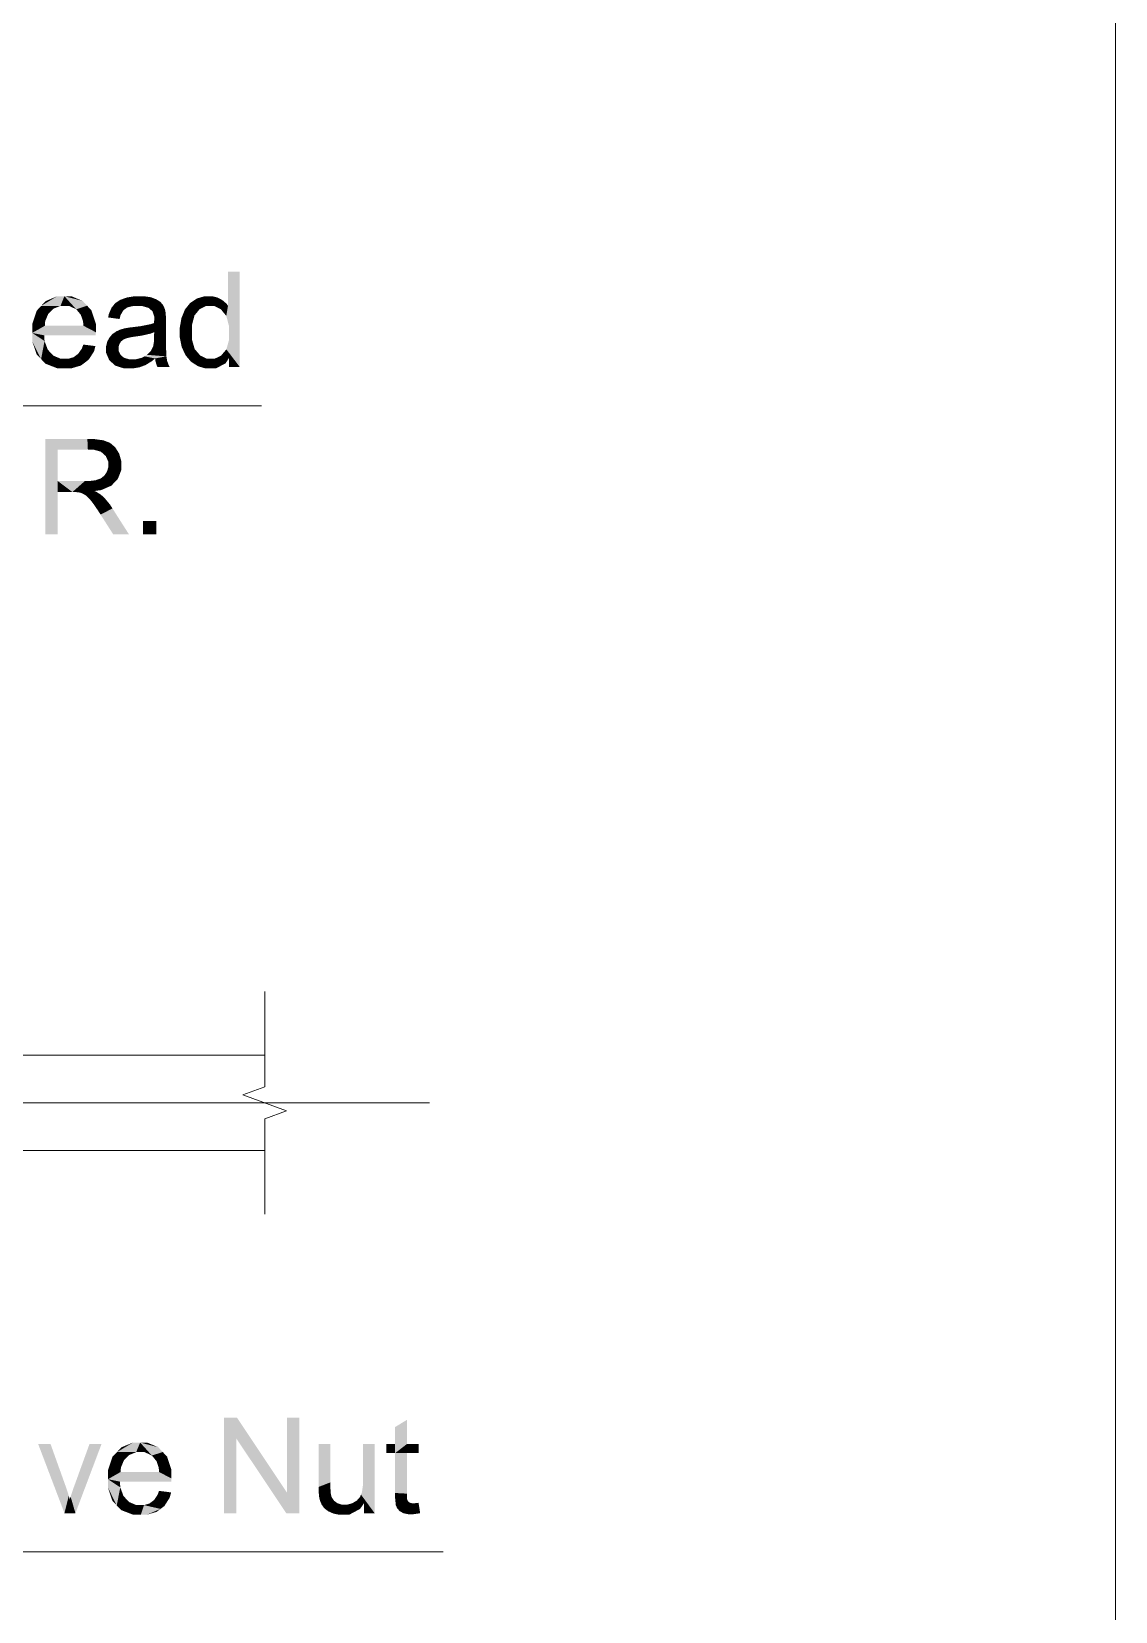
# Model space of a CAD drawing. Header units: millimetres. Extents: x 2 to 579, y 1 to 405.
# Drawn here: x 244.28 to 259.62, y 82.63 to 104.99 of the extents above; entities that cross this region are included whole.
import ezdxf

# ---------------------------------------------------------------- set-up
doc = ezdxf.new("R2010")
doc.units = ezdxf.units.MM
doc.linetypes.add('XKITLINE00', pattern=[0])
doc.layers.add('LinkedObject', color=7, linetype='Continuous', lineweight=0)

# ---------------------------------------------------------------- blocks, each defined once
blk = doc.blocks.new('*A4')
at = {"layer": 'LinkedObject'}
for points in [[(247.224, 101.591), (247.058, 101.107), (247.058, 101.591)], [(247.224, 101.591), (247.073, 100.816), (247.058, 101.107)], [(247.073, 100.816), (247.224, 101.591), (247.224, 100.241)], [(244.413, 101.105), (244.286, 100.846), (244.35, 101.037)], [(244.513, 100.991), (244.286, 100.846), (244.413, 101.105)], [(244.641, 101.242), (244.413, 101.105), (244.477, 101.173)], [(244.742, 101.242), (244.413, 101.105), (244.641, 101.242)], [(244.687, 101.105), (244.413, 101.105), (244.742, 101.242)], [(244.413, 101.105), (244.552, 101.029), (244.513, 100.991)], [(244.552, 101.029), (244.413, 101.105), (244.591, 101.067)], [(244.591, 101.067), (244.413, 101.105), (244.687, 101.105)], [(244.687, 101.105), (244.742, 101.242), (244.744, 101.105)], [(244.742, 101.242), (244.807, 101.105), (244.744, 101.105)], [(245, 101.175), (244.742, 101.242), (244.84, 101.242)], [(245.063, 101.108), (244.742, 101.242), (245, 101.175)], [(244.909, 101.057), (244.742, 101.242), (245.063, 101.108)], [(244.807, 101.105), (244.742, 101.242), (244.909, 101.057)], [(244.909, 101.057), (245.063, 101.108), (244.949, 101.009)], [(245.063, 101.108), (244.974, 100.979), (244.949, 101.009)], [(244.974, 100.979), (245.063, 101.108), (245.006, 100.886)], [(245.006, 100.886), (245.063, 101.108), (245.187, 100.853)], [(245.187, 100.853), (245.063, 101.108), (245.125, 101.041)], [(245.434, 101.109), (245.361, 100.941), (245.408, 101.077)], [(245.577, 101.043), (245.361, 100.941), (245.434, 101.109)], [(245.408, 101.077), (245.361, 100.941), (245.372, 100.993)], [(245.459, 101.141), (245.633, 101.083), (245.434, 101.109)], [(245.577, 101.043), (245.434, 101.109), (245.605, 101.063)], [(245.605, 101.063), (245.434, 101.109), (245.633, 101.083)], [(245.532, 101.19), (245.633, 101.083), (245.459, 101.141)], [(245.58, 101.207), (245.633, 101.083), (245.532, 101.19)], [(245.739, 101.242), (245.58, 101.207), (245.628, 101.224)], [(245.719, 101.104), (245.58, 101.207), (245.739, 101.242)], [(245.633, 101.083), (245.58, 101.207), (245.719, 101.104)], [(245.719, 101.104), (245.739, 101.242), (245.778, 101.104)], [(245.778, 101.104), (245.739, 101.242), (245.84, 101.104)], [(245.802, 101.242), (245.84, 101.104), (245.739, 101.242)], [(245.966, 101.227), (245.802, 101.242), (245.865, 101.242)], [(246.005, 101.212), (245.802, 101.242), (245.966, 101.227)], [(245.934, 101.076), (245.802, 101.242), (246.005, 101.212)], [(245.84, 101.104), (245.802, 101.242), (245.934, 101.076)], [(245.934, 101.076), (246.005, 101.212), (245.966, 101.048)], [(245.966, 101.048), (246.005, 101.212), (245.99, 101.027)], [(246.005, 101.212), (246.013, 100.956), (245.99, 101.027)], [(246.121, 101.138), (246.013, 100.956), (246.005, 101.212)], [(246.102, 101.16), (246.005, 101.212), (246.045, 101.197)], [(246.121, 101.138), (246.005, 101.212), (246.102, 101.16)], [(246.139, 101.116), (246.013, 100.956), (246.121, 101.138)], [(246.165, 101.059), (246.013, 100.956), (246.139, 101.116)], [(246.522, 101.146), (246.62, 101.014), (246.449, 101.055)], [(246.657, 101.059), (246.522, 101.146), (246.571, 101.178)], [(246.62, 101.014), (246.522, 101.146), (246.657, 101.059)], [(246.62, 101.21), (246.75, 101.104), (246.571, 101.178)], [(246.571, 101.178), (246.75, 101.104), (246.657, 101.059)], [(246.728, 101.242), (246.75, 101.104), (246.62, 101.21)], [(246.789, 101.242), (246.75, 101.104), (246.728, 101.242)], [(246.75, 101.104), (246.789, 101.242), (246.805, 101.104)], [(246.789, 101.242), (246.861, 101.104), (246.805, 101.104)], [(246.833, 101.242), (246.861, 101.104), (246.789, 101.242)], [(246.911, 101.223), (246.861, 101.104), (246.833, 101.242)], [(246.946, 101.204), (246.861, 101.104), (246.911, 101.223)], [(246.946, 101.204), (246.957, 101.057), (246.861, 101.104)], [(246.98, 101.185), (246.957, 101.057), (246.946, 101.204)], [(247.036, 101.137), (246.957, 101.057), (246.98, 101.185)], [(247.058, 101.107), (246.957, 101.057), (247.036, 101.137)], [(246.957, 101.057), (247.058, 101.107), (246.995, 101.01)], [(246.995, 101.01), (247.058, 101.107), (247.034, 100.963)], [(247.058, 101.107), (247.073, 100.816), (247.034, 100.963)], [(244.47, 100.888), (244.286, 100.846), (244.513, 100.991)], [(244.286, 100.846), (244.47, 100.888), (244.466, 100.824)], [(244.466, 100.824), (244.286, 100.722), (244.286, 100.846)], [(245.006, 100.886), (245.187, 100.853), (245.011, 100.824)], [(245.187, 100.732), (245.011, 100.824), (245.187, 100.853)], [(245.536, 100.971), (245.361, 100.941), (245.577, 101.043)], [(245.361, 100.941), (245.536, 100.971), (245.523, 100.919)], [(245.965, 100.846), (246.013, 100.733), (245.817, 100.817)], [(246.012, 100.862), (246.013, 100.733), (245.965, 100.846)], [(246.013, 100.901), (246.176, 101.004), (246.012, 100.879)], [(246.012, 100.879), (246.176, 101.004), (246.012, 100.862)], [(246.012, 100.862), (246.176, 101.004), (246.013, 100.733)], [(246.18, 100.872), (246.012, 100.672), (246.013, 100.733)], [(246.18, 100.651), (246.012, 100.672), (246.18, 100.872)], [(246.172, 101.025), (246.013, 100.956), (246.165, 101.059)], [(246.013, 100.956), (246.172, 101.025), (246.176, 101.004)], [(246.013, 100.956), (246.176, 101.004), (246.013, 100.905)], [(246.013, 100.905), (246.176, 101.004), (246.013, 100.901)], [(246.18, 100.927), (246.013, 100.733), (246.176, 101.004)], [(246.18, 100.872), (246.013, 100.733), (246.18, 100.927)], [(246.425, 100.995), (246.376, 100.73), (246.4, 100.936)], [(246.583, 100.969), (246.376, 100.73), (246.425, 100.995)], [(246.546, 100.826), (246.376, 100.73), (246.583, 100.969)], [(246.4, 100.936), (246.376, 100.73), (246.376, 100.803)], [(246.449, 101.055), (246.62, 101.014), (246.425, 100.995)], [(246.425, 100.995), (246.62, 101.014), (246.583, 100.969)], [(244.466, 100.824), (245.187, 100.732), (244.286, 100.722)], [(245.187, 100.725), (244.286, 100.722), (245.187, 100.732)], [(245.186, 100.703), (244.286, 100.722), (245.187, 100.725)], [(244.286, 100.722), (244.412, 100.352), (244.286, 100.603)], [(244.461, 100.608), (244.412, 100.352), (244.286, 100.722)], [(244.461, 100.608), (244.286, 100.722), (244.456, 100.688)], [(245.186, 100.688), (244.286, 100.722), (245.186, 100.703)], [(244.456, 100.688), (244.286, 100.722), (245.186, 100.688)], [(245.011, 100.824), (245.187, 100.732), (244.466, 100.824)], [(245.365, 100.631), (245.333, 100.499), (245.349, 100.601)], [(245.521, 100.565), (245.333, 100.499), (245.365, 100.631)], [(245.382, 100.66), (245.532, 100.583), (245.365, 100.631)], [(245.365, 100.631), (245.532, 100.583), (245.521, 100.565)], [(245.424, 100.708), (245.532, 100.583), (245.382, 100.66)], [(245.544, 100.601), (245.424, 100.708), (245.451, 100.726)], [(245.532, 100.583), (245.424, 100.708), (245.544, 100.601)], [(245.477, 100.744), (245.577, 100.628), (245.451, 100.726)], [(245.451, 100.726), (245.577, 100.628), (245.544, 100.601)], [(245.537, 100.771), (245.577, 100.628), (245.477, 100.744)], [(245.57, 100.78), (245.577, 100.628), (245.537, 100.771)], [(245.594, 100.787), (245.619, 100.646), (245.57, 100.78)], [(245.577, 100.628), (245.57, 100.78), (245.598, 100.637)], [(245.598, 100.637), (245.57, 100.78), (245.619, 100.646)], [(245.668, 100.799), (245.691, 100.663), (245.594, 100.787)], [(245.594, 100.787), (245.691, 100.663), (245.619, 100.646)], [(245.717, 100.805), (245.742, 100.67), (245.668, 100.799)], [(245.668, 100.799), (245.742, 100.67), (245.691, 100.663)], [(245.817, 100.817), (245.833, 100.683), (245.717, 100.805)], [(245.717, 100.805), (245.833, 100.683), (245.742, 100.67)], [(245.817, 100.817), (246.013, 100.733), (245.833, 100.683)], [(245.833, 100.683), (246.013, 100.733), (245.968, 100.714)], [(245.999, 100.534), (246.18, 100.651), (246.18, 100.536)], [(246.012, 100.617), (246.18, 100.651), (245.999, 100.534)], [(246.18, 100.651), (246.012, 100.617), (246.012, 100.672)], [(246.376, 100.73), (246.546, 100.826), (246.546, 100.729)], [(246.376, 100.73), (246.546, 100.636), (246.376, 100.655)], [(246.546, 100.636), (246.376, 100.73), (246.546, 100.729)], [(246.376, 100.655), (246.546, 100.636), (246.403, 100.522)], [(246.403, 100.522), (246.546, 100.636), (246.43, 100.464)], [(246.43, 100.464), (246.546, 100.636), (246.586, 100.495)], [(247.073, 100.625), (247.224, 100.241), (247.035, 100.489)], [(247.073, 100.816), (247.224, 100.241), (247.073, 100.716)], [(247.073, 100.716), (247.224, 100.241), (247.073, 100.625)], [(244.286, 100.603), (244.412, 100.352), (244.349, 100.418)], [(244.507, 100.484), (244.412, 100.352), (244.461, 100.608)], [(244.412, 100.352), (244.507, 100.484), (244.475, 100.286)], [(244.547, 100.442), (244.475, 100.286), (244.507, 100.484)], [(244.588, 100.399), (244.475, 100.286), (244.547, 100.442)], [(244.588, 100.399), (244.752, 100.22), (244.475, 100.286)], [(244.691, 100.356), (244.752, 100.22), (244.588, 100.399)], [(244.907, 100.404), (245.086, 100.344), (244.875, 100.38)], [(244.939, 100.428), (245.086, 100.344), (244.907, 100.404)], [(244.939, 100.428), (245.181, 100.536), (245.086, 100.344)], [(244.991, 100.505), (245.181, 100.536), (244.939, 100.428)], [(245.181, 100.536), (244.991, 100.505), (245.009, 100.557)], [(245.086, 100.344), (245.181, 100.536), (245.161, 100.46)], [(245.349, 100.601), (245.333, 100.499), (245.333, 100.535)], [(245.509, 100.526), (245.333, 100.499), (245.521, 100.565)], [(245.333, 100.499), (245.509, 100.526), (245.509, 100.504)], [(245.509, 100.471), (245.333, 100.499), (245.509, 100.504)], [(245.333, 100.499), (245.509, 100.471), (245.333, 100.438)], [(245.333, 100.438), (245.509, 100.471), (245.376, 100.338)], [(245.376, 100.338), (245.509, 100.471), (245.419, 100.298)], [(245.419, 100.298), (245.509, 100.471), (245.534, 100.416)], [(245.534, 100.416), (245.462, 100.259), (245.419, 100.298)], [(245.559, 100.393), (245.462, 100.259), (245.534, 100.416)], [(245.913, 100.412), (246.186, 100.39), (245.876, 100.391)], [(245.913, 100.412), (246.18, 100.536), (246.186, 100.39)], [(245.968, 100.469), (246.18, 100.536), (245.913, 100.412)], [(245.985, 100.506), (246.18, 100.536), (245.968, 100.469)], [(246.18, 100.536), (245.985, 100.506), (245.999, 100.534)], [(246.586, 100.495), (246.533, 100.316), (246.43, 100.464)], [(246.43, 100.464), (246.533, 100.316), (246.457, 100.406)], [(246.625, 100.449), (246.533, 100.316), (246.586, 100.495)], [(246.533, 100.316), (246.625, 100.449), (246.582, 100.284)], [(246.582, 100.284), (246.625, 100.449), (246.665, 100.402)], [(246.665, 100.402), (246.797, 100.22), (246.582, 100.284)], [(246.758, 100.356), (246.797, 100.22), (246.665, 100.402)], [(246.959, 100.4), (247.07, 100.365), (246.867, 100.356)], [(247.07, 100.365), (246.959, 100.4), (246.997, 100.445)], [(247.035, 100.489), (247.07, 100.365), (246.997, 100.445)], [(247.035, 100.489), (247.224, 100.241), (247.07, 100.365)], [(244.475, 100.286), (244.752, 100.22), (244.645, 100.22)], [(244.752, 100.356), (244.752, 100.22), (244.691, 100.356)], [(244.797, 100.356), (245.031, 100.302), (244.752, 100.22)], [(244.797, 100.356), (244.752, 100.22), (244.752, 100.356)], [(244.752, 100.22), (245.031, 100.302), (244.837, 100.22)], [(244.875, 100.38), (245.031, 100.302), (244.797, 100.356)], [(244.837, 100.22), (245.031, 100.302), (244.977, 100.261)], [(245.031, 100.302), (244.875, 100.38), (245.086, 100.344)], [(245.585, 100.371), (245.462, 100.259), (245.559, 100.393)], [(245.462, 100.259), (245.585, 100.371), (245.586, 100.22)], [(245.666, 100.22), (245.585, 100.371), (245.658, 100.349)], [(245.586, 100.22), (245.585, 100.371), (245.666, 100.22)], [(245.658, 100.349), (245.715, 100.22), (245.666, 100.22)], [(245.706, 100.349), (245.715, 100.22), (245.658, 100.349)], [(245.754, 100.349), (245.715, 100.22), (245.706, 100.349)], [(245.715, 100.22), (245.754, 100.349), (245.806, 100.236)], [(245.849, 100.252), (245.754, 100.349), (245.839, 100.37)], [(245.806, 100.236), (245.754, 100.349), (245.849, 100.252)], [(246.026, 100.361), (245.839, 100.37), (245.876, 100.391)], [(245.98, 100.322), (245.839, 100.37), (246.026, 100.361)], [(245.891, 100.268), (245.839, 100.37), (245.98, 100.322)], [(245.849, 100.252), (245.839, 100.37), (245.891, 100.268)], [(246.186, 100.39), (246.026, 100.361), (245.876, 100.391)], [(246.026, 100.361), (246.186, 100.39), (246.03, 100.327)], [(246.03, 100.327), (246.186, 100.39), (246.191, 100.359)], [(246.191, 100.359), (246.047, 100.267), (246.03, 100.327)], [(246.196, 100.328), (246.047, 100.267), (246.191, 100.359)], [(246.196, 100.328), (246.06, 100.241), (246.047, 100.267)], [(246.217, 100.269), (246.06, 100.241), (246.196, 100.328)], [(246.06, 100.241), (246.217, 100.269), (246.233, 100.241)], [(246.582, 100.284), (246.797, 100.22), (246.631, 100.252)], [(246.631, 100.252), (246.797, 100.22), (246.738, 100.22)], [(246.797, 100.22), (246.758, 100.356), (246.812, 100.356)], [(246.797, 100.22), (247.07, 100.365), (246.887, 100.22)], [(246.867, 100.356), (247.07, 100.365), (246.797, 100.22)], [(246.867, 100.356), (246.797, 100.22), (246.812, 100.356)], [(246.887, 100.22), (247.07, 100.365), (247.024, 100.292)], [(247.07, 100.365), (247.224, 100.241), (247.07, 100.241)], [(244.648, 98.625), (244.47, 97.871), (244.47, 99.221)], [(244.47, 99.221), (244.648, 99.072), (244.648, 98.625)], [(245.074, 99.072), (244.47, 99.221), (245.067, 99.221)], [(244.648, 99.072), (244.47, 99.221), (245.074, 99.072)], [(245.067, 99.221), (245.149, 99.072), (245.074, 99.072)], [(245.294, 99.202), (245.067, 99.221), (245.157, 99.221)], [(245.341, 99.184), (245.067, 99.221), (245.294, 99.202)], [(245.259, 99.041), (245.067, 99.221), (245.341, 99.184)], [(245.149, 99.072), (245.067, 99.221), (245.259, 99.041)], [(245.341, 99.184), (245.294, 99.01), (245.259, 99.041)], [(245.388, 99.166), (245.294, 99.01), (245.341, 99.184)], [(245.294, 99.01), (245.388, 99.166), (245.328, 98.979)], [(245.328, 98.979), (245.388, 99.166), (245.491, 99.056)], [(245.491, 99.056), (245.363, 98.901), (245.328, 98.979)], [(245.519, 99.01), (245.363, 98.901), (245.491, 99.056)], [(245.491, 99.056), (245.388, 99.166), (245.463, 99.102)], [(245.345, 98.76), (245.547, 98.852), (245.454, 98.61)], [(245.363, 98.82), (245.547, 98.852), (245.345, 98.76)], [(245.547, 98.908), (245.363, 98.901), (245.519, 99.01)], [(245.547, 98.852), (245.363, 98.901), (245.547, 98.908)], [(245.363, 98.901), (245.547, 98.852), (245.363, 98.853)], [(245.547, 98.852), (245.363, 98.82), (245.363, 98.853)], [(245.454, 98.61), (245.547, 98.852), (245.5, 98.659)], [(245.5, 98.659), (245.547, 98.852), (245.547, 98.78)], [(244.648, 98.625), (244.648, 98.47), (244.47, 97.871)], [(244.855, 98.47), (244.648, 98.625), (245.031, 98.625)], [(244.648, 98.47), (244.648, 98.625), (244.855, 98.47)], [(244.855, 98.47), (245.031, 98.625), (244.889, 98.47)], [(244.889, 98.47), (245.031, 98.625), (244.939, 98.467)], [(244.939, 98.467), (245.031, 98.625), (244.954, 98.464)], [(244.954, 98.464), (245.031, 98.625), (244.975, 98.458)], [(244.975, 98.458), (245.031, 98.625), (245.015, 98.441)], [(245.015, 98.441), (245.031, 98.625), (245.092, 98.625)], [(245.015, 98.441), (245.092, 98.625), (245.035, 98.428)], [(245.092, 98.625), (245.167, 98.485), (245.035, 98.428)], [(245.188, 98.638), (245.167, 98.485), (245.092, 98.625)], [(245.167, 98.485), (245.188, 98.638), (245.264, 98.498)], [(245.222, 98.651), (245.454, 98.61), (245.188, 98.638)], [(245.408, 98.561), (245.188, 98.638), (245.454, 98.61)], [(245.264, 98.498), (245.188, 98.638), (245.408, 98.561)], [(245.257, 98.663), (245.454, 98.61), (245.222, 98.651)], [(245.454, 98.61), (245.257, 98.663), (245.309, 98.704)], [(245.327, 98.732), (245.454, 98.61), (245.309, 98.704)], [(245.345, 98.76), (245.454, 98.61), (245.327, 98.732)], [(244.47, 97.871), (244.648, 98.47), (244.648, 97.871)], [(245.035, 98.428), (245.167, 98.485), (245.055, 98.415)], [(245.167, 98.485), (245.1, 98.37), (245.055, 98.415)], [(245.203, 98.468), (245.1, 98.37), (245.167, 98.485)], [(245.1, 98.37), (245.203, 98.468), (245.126, 98.337)], [(245.126, 98.337), (245.203, 98.468), (245.151, 98.305)], [(245.151, 98.305), (245.203, 98.468), (245.275, 98.418)], [(245.275, 98.418), (245.215, 98.212), (245.151, 98.305)], [(245.275, 98.418), (245.203, 98.468), (245.256, 98.434)], [(245.314, 98.382), (245.215, 98.212), (245.275, 98.418)], [(245.388, 98.292), (245.215, 98.212), (245.314, 98.382)], [(245.215, 98.212), (245.388, 98.292), (245.254, 98.151)], [(245.254, 98.151), (245.388, 98.292), (245.422, 98.238)], [(245.254, 98.151), (245.422, 98.238), (245.433, 97.871)], [(245.433, 97.871), (245.422, 98.238), (245.656, 97.871)], [(246.042, 98.06), (245.853, 97.871), (245.853, 98.06)], [(246.042, 97.871), (245.853, 97.871), (246.042, 98.06)], [(247.003, 85.367), (247.175, 85.076), (247.003, 84.017)], [(247.175, 85.076), (247.003, 85.367), (247.187, 85.367)], [(247.175, 85.076), (247.187, 85.367), (247.883, 84.017)], [(247.883, 84.017), (247.187, 85.367), (247.894, 84.307)], [(248.066, 85.367), (247.894, 84.307), (247.894, 85.367)], [(248.066, 84.017), (247.894, 84.307), (248.066, 85.367)], [(249.59, 85.337), (249.424, 84.995), (249.424, 85.237)], [(249.424, 84.995), (249.59, 85.337), (249.424, 84.867)], [(249.59, 84.995), (249.424, 84.867), (249.59, 85.337)], [(244.546, 84.995), (244.743, 84.017), (244.371, 84.995)], [(244.756, 84.409), (244.743, 84.017), (244.546, 84.995)], [(245.267, 84.995), (244.88, 84.398), (245.097, 84.995)], [(244.898, 84.017), (244.88, 84.398), (245.267, 84.995)], [(245.713, 85.017), (245.485, 84.881), (245.548, 84.949)], [(245.814, 85.017), (245.485, 84.881), (245.713, 85.017)], [(245.758, 84.881), (245.485, 84.881), (245.814, 85.017)], [(245.758, 84.881), (245.814, 85.017), (245.815, 84.881)], [(245.814, 85.017), (245.878, 84.881), (245.815, 84.881)], [(246.072, 84.95), (245.814, 85.017), (245.912, 85.017)], [(246.134, 84.883), (245.814, 85.017), (246.072, 84.95)], [(245.981, 84.833), (245.814, 85.017), (246.134, 84.883)], [(245.878, 84.881), (245.814, 85.017), (245.981, 84.833)], [(247.003, 84.017), (247.175, 85.076), (247.175, 84.017)], [(248.507, 84.995), (248.341, 84.389), (248.341, 84.995)], [(248.507, 84.453), (248.341, 84.389), (248.507, 84.995)], [(249.134, 84.995), (248.968, 84.471), (248.968, 84.995)], [(249.134, 84.017), (248.968, 84.471), (249.134, 84.995)], [(249.301, 84.995), (249.424, 84.867), (249.301, 84.867)], [(249.424, 84.995), (249.424, 84.867), (249.301, 84.995)], [(249.59, 84.867), (249.424, 84.867), (249.59, 84.995)], [(249.755, 84.867), (249.59, 84.995), (249.755, 84.995)], [(249.59, 84.867), (249.59, 84.995), (249.755, 84.867)], [(245.485, 84.881), (245.358, 84.621), (245.421, 84.813)], [(245.585, 84.766), (245.358, 84.621), (245.485, 84.881)], [(245.542, 84.664), (245.358, 84.621), (245.585, 84.766)], [(245.485, 84.881), (245.623, 84.804), (245.585, 84.766)], [(245.623, 84.804), (245.485, 84.881), (245.662, 84.842)], [(245.662, 84.842), (245.485, 84.881), (245.758, 84.881)], [(245.981, 84.833), (246.134, 84.883), (246.02, 84.785)], [(246.134, 84.883), (246.046, 84.754), (246.02, 84.785)], [(246.046, 84.754), (246.134, 84.883), (246.077, 84.662)], [(246.077, 84.662), (246.134, 84.883), (246.258, 84.629)], [(246.258, 84.629), (246.134, 84.883), (246.196, 84.817)], [(249.424, 84.303), (249.59, 84.867), (249.59, 84.294)], [(249.424, 84.867), (249.59, 84.867), (249.424, 84.303)], [(245.358, 84.621), (245.542, 84.664), (245.537, 84.6)], [(245.537, 84.6), (245.358, 84.498), (245.358, 84.621)], [(245.537, 84.6), (246.258, 84.508), (245.358, 84.498)], [(246.083, 84.6), (246.258, 84.508), (245.537, 84.6)], [(246.077, 84.662), (246.258, 84.629), (246.083, 84.6)], [(246.258, 84.508), (246.083, 84.6), (246.258, 84.629)], [(244.773, 84.362), (244.743, 84.017), (244.756, 84.409)], [(244.804, 84.263), (244.743, 84.017), (244.773, 84.362)], [(244.86, 84.344), (244.898, 84.017), (244.83, 84.251)], [(244.88, 84.398), (244.898, 84.017), (244.86, 84.344)], [(246.258, 84.5), (245.358, 84.498), (246.258, 84.508)], [(246.258, 84.478), (245.358, 84.498), (246.258, 84.5)], [(245.358, 84.498), (245.483, 84.127), (245.358, 84.379)], [(245.533, 84.383), (245.483, 84.127), (245.358, 84.498)], [(245.533, 84.383), (245.358, 84.498), (245.528, 84.464)], [(246.257, 84.464), (245.358, 84.498), (246.258, 84.478)], [(245.528, 84.464), (245.358, 84.498), (246.257, 84.464)], [(245.358, 84.379), (245.483, 84.127), (245.421, 84.193)], [(245.578, 84.26), (245.483, 84.127), (245.533, 84.383)], [(246.011, 84.203), (246.253, 84.311), (246.158, 84.119)], [(246.062, 84.28), (246.253, 84.311), (246.011, 84.203)], [(246.253, 84.311), (246.062, 84.28), (246.081, 84.333)], [(246.158, 84.119), (246.253, 84.311), (246.232, 84.236)], [(247.894, 84.307), (248.066, 84.017), (247.883, 84.017)], [(248.341, 84.389), (248.507, 84.453), (248.507, 84.388)], [(248.341, 84.389), (248.507, 84.388), (248.341, 84.336)], [(248.507, 84.388), (248.346, 84.259), (248.341, 84.336)], [(248.512, 84.301), (248.346, 84.259), (248.507, 84.388)], [(248.346, 84.259), (248.512, 84.301), (248.351, 84.235)], [(248.351, 84.235), (248.512, 84.301), (248.517, 84.278)], [(248.954, 84.313), (249.134, 84.017), (248.941, 84.28)], [(248.968, 84.409), (249.134, 84.017), (248.954, 84.313)], [(248.968, 84.471), (249.134, 84.017), (248.968, 84.409)], [(249.59, 84.294), (249.424, 84.228), (249.424, 84.303)], [(244.818, 84.212), (244.743, 84.017), (244.804, 84.263)], [(244.818, 84.212), (244.898, 84.017), (244.743, 84.017)], [(244.83, 84.251), (244.898, 84.017), (244.818, 84.212)], [(245.483, 84.127), (245.578, 84.26), (245.546, 84.061)], [(245.619, 84.217), (245.546, 84.061), (245.578, 84.26)], [(245.66, 84.174), (245.546, 84.061), (245.619, 84.217)], [(245.66, 84.174), (245.823, 83.995), (245.546, 84.061)], [(245.762, 84.131), (245.823, 83.995), (245.66, 84.174)], [(245.823, 84.131), (245.823, 83.995), (245.762, 84.131)], [(245.869, 84.131), (246.103, 84.078), (245.823, 83.995)], [(245.869, 84.131), (245.823, 83.995), (245.823, 84.131)], [(245.823, 83.995), (246.103, 84.078), (245.908, 83.995)], [(245.947, 84.155), (246.103, 84.078), (245.869, 84.131)], [(245.908, 83.995), (246.103, 84.078), (246.048, 84.036)], [(245.979, 84.179), (246.158, 84.119), (245.947, 84.155)], [(246.103, 84.078), (245.947, 84.155), (246.158, 84.119)], [(246.011, 84.203), (246.158, 84.119), (245.979, 84.179)], [(248.525, 84.245), (248.351, 84.235), (248.517, 84.278)], [(248.351, 84.235), (248.525, 84.245), (248.359, 84.198)], [(248.359, 84.198), (248.525, 84.245), (248.384, 84.137)], [(248.384, 84.137), (248.525, 84.245), (248.403, 84.112)], [(248.403, 84.112), (248.525, 84.245), (248.558, 84.194)], [(248.403, 84.112), (248.558, 84.194), (248.421, 84.086)], [(248.421, 84.086), (248.558, 84.194), (248.476, 84.045)], [(248.476, 84.045), (248.558, 84.194), (248.514, 84.028)], [(248.514, 84.028), (248.558, 84.194), (248.584, 84.175)], [(248.609, 84.157), (248.514, 84.028), (248.584, 84.175)], [(248.514, 84.028), (248.609, 84.157), (248.551, 84.012)], [(248.551, 84.012), (248.609, 84.157), (248.632, 83.995)], [(248.675, 83.995), (248.609, 84.157), (248.671, 84.138)], [(248.632, 83.995), (248.609, 84.157), (248.675, 83.995)], [(248.709, 84.138), (248.675, 83.995), (248.671, 84.138)], [(248.746, 84.138), (248.928, 84.078), (248.675, 83.995)], [(248.746, 84.138), (248.675, 83.995), (248.709, 84.138)], [(248.675, 83.995), (248.928, 84.078), (248.773, 83.995)], [(248.816, 84.157), (248.928, 84.078), (248.746, 84.138)], [(248.848, 84.176), (248.928, 84.078), (248.816, 84.157)], [(248.881, 84.195), (248.928, 84.078), (248.848, 84.176)], [(248.985, 84.161), (248.881, 84.195), (248.927, 84.247)], [(248.928, 84.078), (248.881, 84.195), (248.985, 84.161)], [(248.941, 84.28), (249.134, 84.017), (248.927, 84.247)], [(248.927, 84.247), (249.134, 84.017), (248.985, 84.161)], [(248.985, 84.161), (249.134, 84.017), (248.985, 84.017)], [(249.59, 84.259), (249.424, 84.228), (249.59, 84.294)], [(249.59, 84.259), (249.444, 84.107), (249.424, 84.228)], [(249.424, 84.228), (249.444, 84.107), (249.434, 84.13)], [(249.594, 84.213), (249.444, 84.107), (249.59, 84.259)], [(249.444, 84.107), (249.594, 84.213), (249.603, 84.193)], [(249.444, 84.107), (249.603, 84.193), (249.454, 84.084)], [(249.454, 84.084), (249.603, 84.193), (249.489, 84.046)], [(249.489, 84.046), (249.603, 84.193), (249.514, 84.032)], [(249.514, 84.032), (249.603, 84.193), (249.617, 84.176)], [(249.617, 84.176), (249.539, 84.017), (249.514, 84.032)], [(249.627, 84.17), (249.539, 84.017), (249.617, 84.176)], [(249.637, 84.164), (249.539, 84.017), (249.627, 84.17)], [(249.539, 84.017), (249.637, 84.164), (249.609, 84.003)], [(249.609, 84.003), (249.637, 84.164), (249.654, 84.003)], [(249.654, 84.003), (249.637, 84.164), (249.665, 84.158)], [(249.665, 84.158), (249.682, 84.003), (249.654, 84.003)], [(249.683, 84.158), (249.682, 84.003), (249.665, 84.158)], [(249.683, 84.158), (249.744, 84.011), (249.682, 84.003)], [(249.697, 84.158), (249.744, 84.011), (249.683, 84.158)], [(249.744, 84.011), (249.697, 84.158), (249.732, 84.161)], [(249.779, 84.018), (249.732, 84.161), (249.755, 84.164)], [(249.744, 84.011), (249.732, 84.161), (249.779, 84.018)], [(245.546, 84.061), (245.823, 83.995), (245.716, 83.995)]]:
    blk.add_hatch(color=7, dxfattribs=at).paths.add_polyline_path(points, flags=17)
at = {"layer": 'LinkedObject', "color": 2, "linetype": 'XKITLINE00', "lineweight": 0}
blk.add_line((259.621, 139.455), (259.621, 67.963), dxfattribs=at)
at = {"layer": 'LinkedObject', "color": 6, "linetype": 'XKITLINE00', "lineweight": 0}
for p, q in [((247.531, 99.689), (235.12, 99.689)), ((236.737, 89.827), (249.91, 89.827))]:
    blk.add_line(p, q, dxfattribs=at)
at = {"layer": 'LinkedObject', "color": 7, "linetype": 'XKITLINE00', "lineweight": 0}
for p, q in [((247.578, 91.4), (247.578, 90.05)), ((218.444, 90.502), (247.578, 90.502)), ((247.578, 90.05), (247.269, 89.938)), ((247.269, 89.938), (247.887, 89.713)), ((247.887, 89.713), (247.578, 89.6)), ((247.578, 89.6), (247.578, 88.25)), ((247.578, 89.152), (218.444, 89.152))]:
    blk.add_line(p, q, dxfattribs=at)
at = {"layer": 'LinkedObject', "color": 1, "linetype": 'XKITLINE00', "lineweight": 0}
blk.add_line((239.631, 83.471), (250.105, 83.471), dxfattribs=at)

msp = doc.modelspace()

# ---------------------------------------------------------------- block references
at = {"lineweight": 0}
msp.add_blockref('*A4', (0, 0), dxfattribs=at)

doc.saveas('drawing.dxf')
